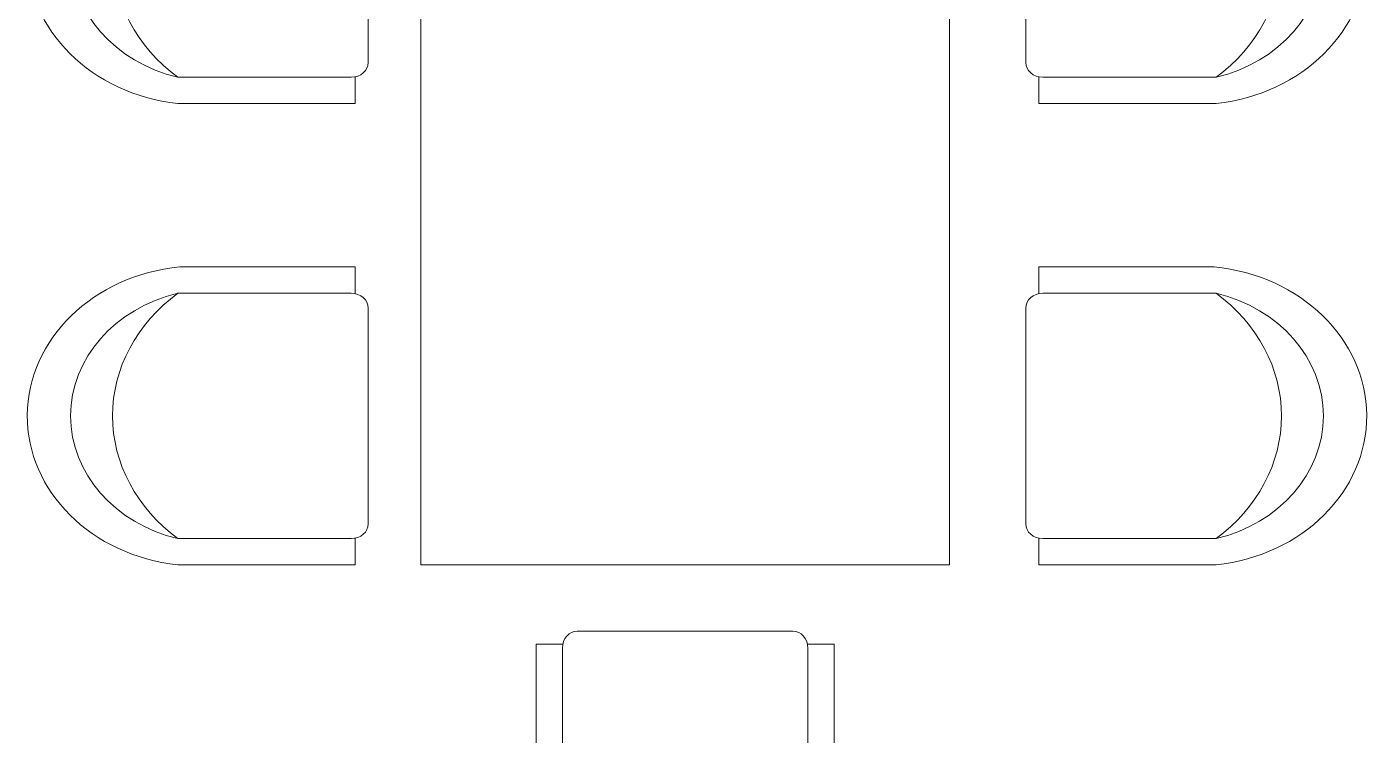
# Model space of a CAD drawing. Header units: centimetres. Extents: x 111832 to 117233, y -55119 to -48329.
# Drawn here: x 114298.3 to 114500.7, y -50813.1 to -50706.1 of the extents above; entities that cross this region are included whole.
import ezdxf

# ---------------------------------------------------------------- set-up
doc = ezdxf.new("R2010")
doc.units = ezdxf.units.CM
doc.header["$LTSCALE"] = 50
doc.header["$MEASUREMENT"] = 0
doc.layers.add('mobilimi', color=8, linetype='Continuous', lineweight=9)

# ---------------------------------------------------------------- blocks, each defined once
blk = doc.blocks.new('1111')
at = {"layer": 'mobilimi'}
for p, q in [((7498090.66, 4737224.66), (7498067.1, 4737224.66)), ((7498090.66, 4737221.1), (7498090.66, 4737224.66)), ((7498090.15, 4737221.13), (7498066.85, 4737221.13)), ((7498092.44, 4737190.14), (7498092.44, 4737219.13)), ((7498090.15, 4737188.14), (7498066.85, 4737188.14)), ((7498090.66, 4737184.61), (7498090.66, 4737188.14)), ((7498090.66, 4737184.61), (7498066.85, 4737184.61))]:
    blk.add_line(p, q, dxfattribs=at)
for centre, major_axis, start_param, end_param in [((7498069.68, 4737204.62), (-23.08, 0), -1.458692, 1.447759), ((7498071.99, 4737204.63), (-19.57, 0), -1.304651, 1.304651), ((7498082.73, 4737204.63), (24.67, 0), 2.270248, 4.012938), ((7498090.15, 4737219.13), (-2.29, 0), 3.141593, 4.712389), ((7498090.15, 4737190.14), (2.29, 0), 4.712389, 6.283185)]:
    blk.add_ellipse(centre, major_axis=major_axis, ratio=0.87377, start_param=start_param, end_param=end_param, dxfattribs=at)

msp = doc.modelspace()

# ---------------------------------------------------------------- linework, layer by layer
at = {"layer": 'mobilimi'}
msp.add_lwpolyline([(114437.61, -50607.36), (114437.61, -50787.36), (114357.8, -50787.36), (114357.8, -50607.36)], close=True, dxfattribs=at)

# ---------------------------------------------------------------- block references
at = {"layer": 'mobilimi', "yscale": 1.123327195006823, "zscale": 1.123327195006823}
for p, xscale in [((-8308461.3, -5372125.99), 1.123327195006823), ((8537260.29, -5372125.99), -1.123327195006823), ((-8308461.3, -5372195.66), 1.123327195006823), ((8537260.29, -5372195.66), -1.123327195006823)]:
    msp.add_blockref('1111', p, dxfattribs=dict(at, xscale=xscale))
at = {"layer": 'mobilimi', "xscale": 1.123327195006823, "yscale": 1.123327195006823, "zscale": 1.123327195006823, "rotation": 90.00000000000001}
msp.add_blockref('1111', (5435828.5, -8473608.51), dxfattribs=at)

doc.saveas('drawing.dxf')
